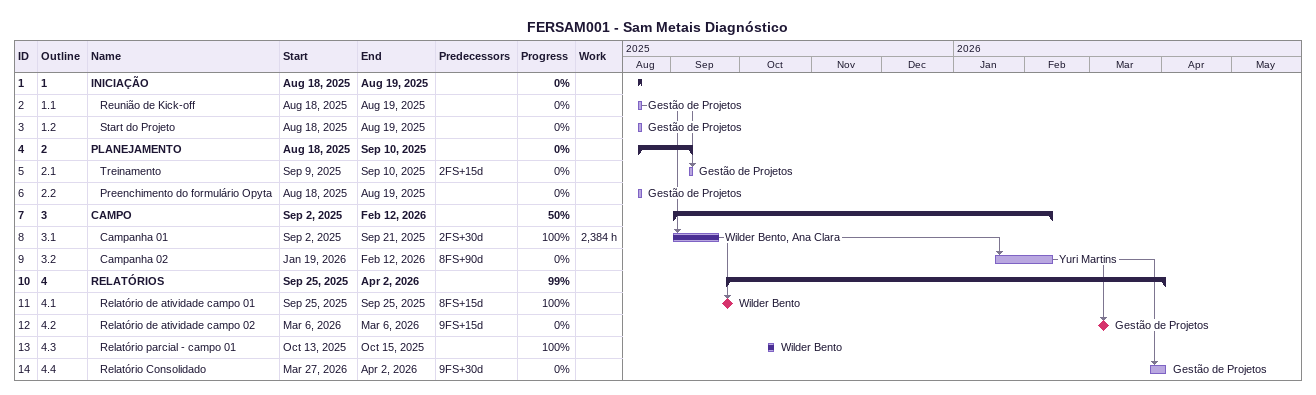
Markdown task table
FERSAM001 - Sam Metais Diagnóstico

| ID | WBS | Task | Start | Finish | Predecessors | Resources | % complete | Work (h) |
|---|---|---|---|---|---|---|---|---|
| 1 | 1 | **INICIAÇÃO** | 2025-08-18 | 2025-08-19 |  |  | 0 |  |
| 2 | 1.1 | Reunião de Kick-off | 2025-08-18 | 2025-08-19 |  | Gestão de Projetos | 0 |  |
| 3 | 1.2 | Start do Projeto | 2025-08-18 | 2025-08-19 |  | Gestão de Projetos | 0 |  |
| 4 | 2 | **PLANEJAMENTO** | 2025-08-18 | 2025-09-10 |  |  | 0 |  |
| 5 | 2.1 | Treinamento | 2025-09-09 | 2025-09-10 | 2FS+15d | Gestão de Projetos | 0 |  |
| 6 | 2.2 | Preenchimento do formulário Opyta | 2025-08-18 | 2025-08-19 |  | Gestão de Projetos | 0 |  |
| 7 | 3 | **CAMPO** | 2025-09-02 | 2026-02-12 |  |  | 50 |  |
| 8 | 3.1 | Campanha 01 | 2025-09-02 | 2025-09-21 | 2FS+30d | Wilder Bento, Ana Clara | 100 | 2384 |
| 9 | 3.2 | Campanha 02 | 2026-01-19 | 2026-02-12 | 8FS+90d | Yuri Martins | 0 |  |
| 10 | 4 | **RELATÓRIOS** | 2025-09-25 | 2026-04-02 |  |  | 99 |  |
| 11 | 4.1 | Relatório de atividade campo 01 (milestone) | 2025-09-25 | 2025-09-25 | 8FS+15d | Wilder Bento | 100 |  |
| 12 | 4.2 | Relatório de atividade campo 02 (milestone) | 2026-03-06 | 2026-03-06 | 9FS+15d | Gestão de Projetos | 0 |  |
| 13 | 4.3 | Relatório parcial - campo 01 | 2025-10-13 | 2025-10-15 |  | Wilder Bento | 100 |  |
| 14 | 4.4 | Relatório Consolidado | 2026-03-27 | 2026-04-02 | 9FS+30d | Gestão de Projetos | 0 |  |
